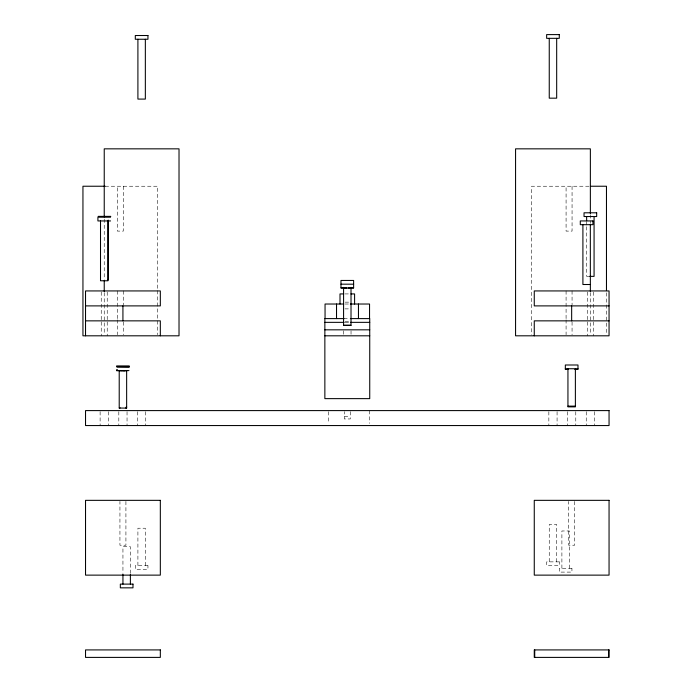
<?xml version="1.0" encoding="UTF-8"?>
<svg xmlns="http://www.w3.org/2000/svg" width="692" height="692" viewBox="0 0 692 692"><rect width="100%" height="100%" fill="white"/><g stroke="black" fill="none" stroke-linecap="round" stroke-linejoin="round"><path stroke-width="0.52" stroke-dasharray="3.46 2.59" d="M105.167 186.234L157.733 186.234L157.733 289.533M589.048 186.234L531.672 186.234L531.672 334.729M588.84 276.368L586.643 276.368L586.643 226.146M344.919 293.927L349.676 293.927M345.178 302.153L349.408 302.153M344.962 304.022L349.624 304.022M344.919 308.883L349.676 308.883M343.812 318.605L349.624 318.605M345.1 321.59L349.495 321.59M345.161 322.351L349.434 322.351M344.305 416.679L350.29 416.679M606.469 292.768L606.469 334.729M594.471 411.662L594.471 425.554M593.347 292.007L593.347 320.854M593.347 321.918L593.347 335.81M590.362 214.762L590.362 223.412M590.362 292.578L590.362 334.729M587.37 292.007L587.37 320.854M587.37 321.918L587.37 335.81M586.643 221.873L586.643 225.082M586.245 411.662L586.245 425.554M575.779 411.662L575.779 425.554M574.654 501.415L574.654 545.218L568.668 545.218L568.668 501.415M572.059 186.234L572.059 231.102L566.082 231.102L566.082 186.234M572.059 290.934L572.059 304.826M572.059 321.918L572.059 334.738M569.334 568.366L569.334 530.972L561.895 530.972L561.895 568.366M567.544 411.662L567.544 425.554M566.082 290.934L566.082 318.718M566.082 319.782L566.082 334.738M557.077 411.662L557.077 425.554M556.679 561.869L556.679 524.475L549.249 524.475L549.249 561.869M548.851 411.662L548.851 425.554M369.736 410.598L369.736 423.418M351.034 330.819L351.034 335.81M350.29 411.61L350.29 418.954L344.305 418.954L344.305 411.61M343.552 330.819L343.552 335.81M328.596 411.662L328.596 423.418M157.733 290.614L157.733 334.729M145.744 411.662L145.744 425.554M145.346 565.615L145.346 528.221L137.907 528.221L137.907 565.615M137.509 411.662L137.509 425.554M130.381 573.426L130.381 546.715L122.942 546.715L122.942 573.426M127.043 411.662L127.043 425.554M125.918 501.415L125.918 545.218L119.941 545.218L119.941 501.415M123.332 186.234L123.332 231.102L117.346 231.102L117.346 186.234M123.332 290.934L123.332 304.826M123.332 321.918L123.332 334.738M118.816 411.662L118.816 425.554M117.346 290.934L117.346 318.718M117.346 319.782L117.346 334.738M108.35 411.662L108.35 425.554M107.225 292.007L107.225 320.854M107.225 321.918L107.225 335.81M104.233 219.087L104.233 279.611M104.233 292.578L104.233 334.729M101.24 292.007L101.24 320.854M101.24 321.918L101.24 335.81M100.115 411.662L100.115 425.554M559.283 561.869L546.645 561.869L546.645 565.615L559.283 565.615L559.283 561.869M147.95 565.615L135.303 565.615L135.303 569.352L147.95 569.352L147.95 565.615M571.938 568.366L559.292 568.366L559.292 572.102L571.938 572.102L571.938 568.366"/><path stroke-width="1.04" d="M126.169 370.575L126.645 370.627L126.645 408.029L125.71 408.098L119.214 408.029L119.214 370.627L122.155 370.765M126.645 370.652L124.448 370.756M119.214 408.003L120.148 407.925M117.424 370.531L116.611 370.67L124.249 370.86M340.974 284.178L353.621 284.196M348.076 287.993L353.621 287.941L353.621 280.45L340.974 280.45L340.974 287.941L343.561 287.846M343.578 287.396L343.578 325.327L351.017 325.318L351.017 287.396M351.017 325.327L343.578 325.327M350.533 287.958L351.017 287.941L348.82 287.984M122.925 370.774L128.971 370.575M348.621 288.036L345.974 288.036M105.167 186.234L82.945 186.234L82.945 335.81L179.02 335.81L179.02 148.841L104.233 148.841L104.233 216.925M591.054 186.234L606.469 186.234L606.469 290.614M98.152 216.371L110.798 216.371M110.556 217.201L97.909 217.201L97.909 220.938L110.556 220.938M589.584 276.368L594.073 276.368L594.073 216.535M107.71 279.949L108.194 279.949L108.194 220.117M590.337 284.507L582.906 284.507L582.906 224.675M343.647 293.927L340.006 293.927L340.006 304.022M350.939 293.927L354.589 293.927L354.589 304.022M343.647 304.022L325.05 304.022L325.05 318.605M350.368 304.022L369.545 304.022L369.545 318.605M85.531 305.89L160.328 305.89L160.328 290.934L85.531 290.934L85.531 335.81M609.055 305.89L534.267 305.89L534.267 290.934L609.055 290.934L609.055 335.81L515.566 335.81L515.566 148.841L590.362 148.841L590.362 213.681M344.088 318.605L324.859 318.605L324.859 398.635L369.736 398.635L369.736 318.605L350.368 318.605M85.531 320.854L160.328 320.854L160.328 335.81M609.055 320.854L534.267 320.854L534.267 335.81M324.859 322.351L344.088 322.351M350.498 322.351L369.736 322.351M324.859 329.825L369.736 329.825M324.859 335.81L369.736 335.81M116.611 365.921L129.248 365.921M565.338 368.741L577.984 368.741M568.426 369.467L565.338 369.467L565.338 364.995L577.984 364.995L577.984 369.467L574.896 369.467M116.611 369.658L117.424 369.658M567.942 406.135L575.381 406.135M126.169 407.052L126.645 407.052M346.519 287.993L340.974 287.941M345.775 287.984L343.578 287.941M351.034 287.846L353.621 287.924M125.71 407.925L126.645 408.003M608.597 649.918L608.597 657.4M590.337 224.675L590.362 291.496M586.643 216.535L586.643 220.809M575.381 368.741L575.381 406.861L567.942 406.861L567.942 368.741M571.661 305.89L571.661 320.854M556.679 38.337L556.679 98.169L549.249 98.169L549.249 38.337M534.726 649.918L534.726 657.4M358.456 304.022L358.456 318.605M336.528 304.022L336.528 318.605M145.346 39.254L145.346 99.086L137.907 99.086L137.907 39.254M130.381 574.49L130.381 584.109M122.925 305.89L122.925 320.854M122.942 574.49L122.942 584.109M107.952 220.938L107.952 280.77L100.513 280.77L100.513 220.938M104.233 280.692L104.233 291.496M116.887 366.838L129.248 366.924L116.887 366.838M559.283 34.6L546.645 34.6L546.645 38.337L559.283 38.337L559.283 34.6M147.95 35.517L135.303 35.517L135.303 39.254L147.95 39.254L147.95 35.517M596.677 212.799L584.039 212.799L584.039 216.535L596.677 216.535L596.677 212.799M592.94 220.938L580.303 220.938L580.303 224.675L592.94 224.675L592.94 220.938M609.055 410.598L85.531 410.598L85.531 425.554L609.055 425.554L609.055 410.598M160.328 500.342L85.531 500.342L85.531 575.13L160.328 575.13L160.328 500.342M609.055 500.342L534.267 500.342L534.267 575.13L609.055 575.13L609.055 500.342M132.985 584.109L120.339 584.109L120.339 587.845L132.985 587.845L132.985 584.109M160.328 649.918L85.531 649.918L85.531 657.4L160.328 657.4L160.328 649.918M609.055 649.918L534.267 649.918L534.267 657.4L609.055 657.4L609.055 649.918"/></g></svg>
